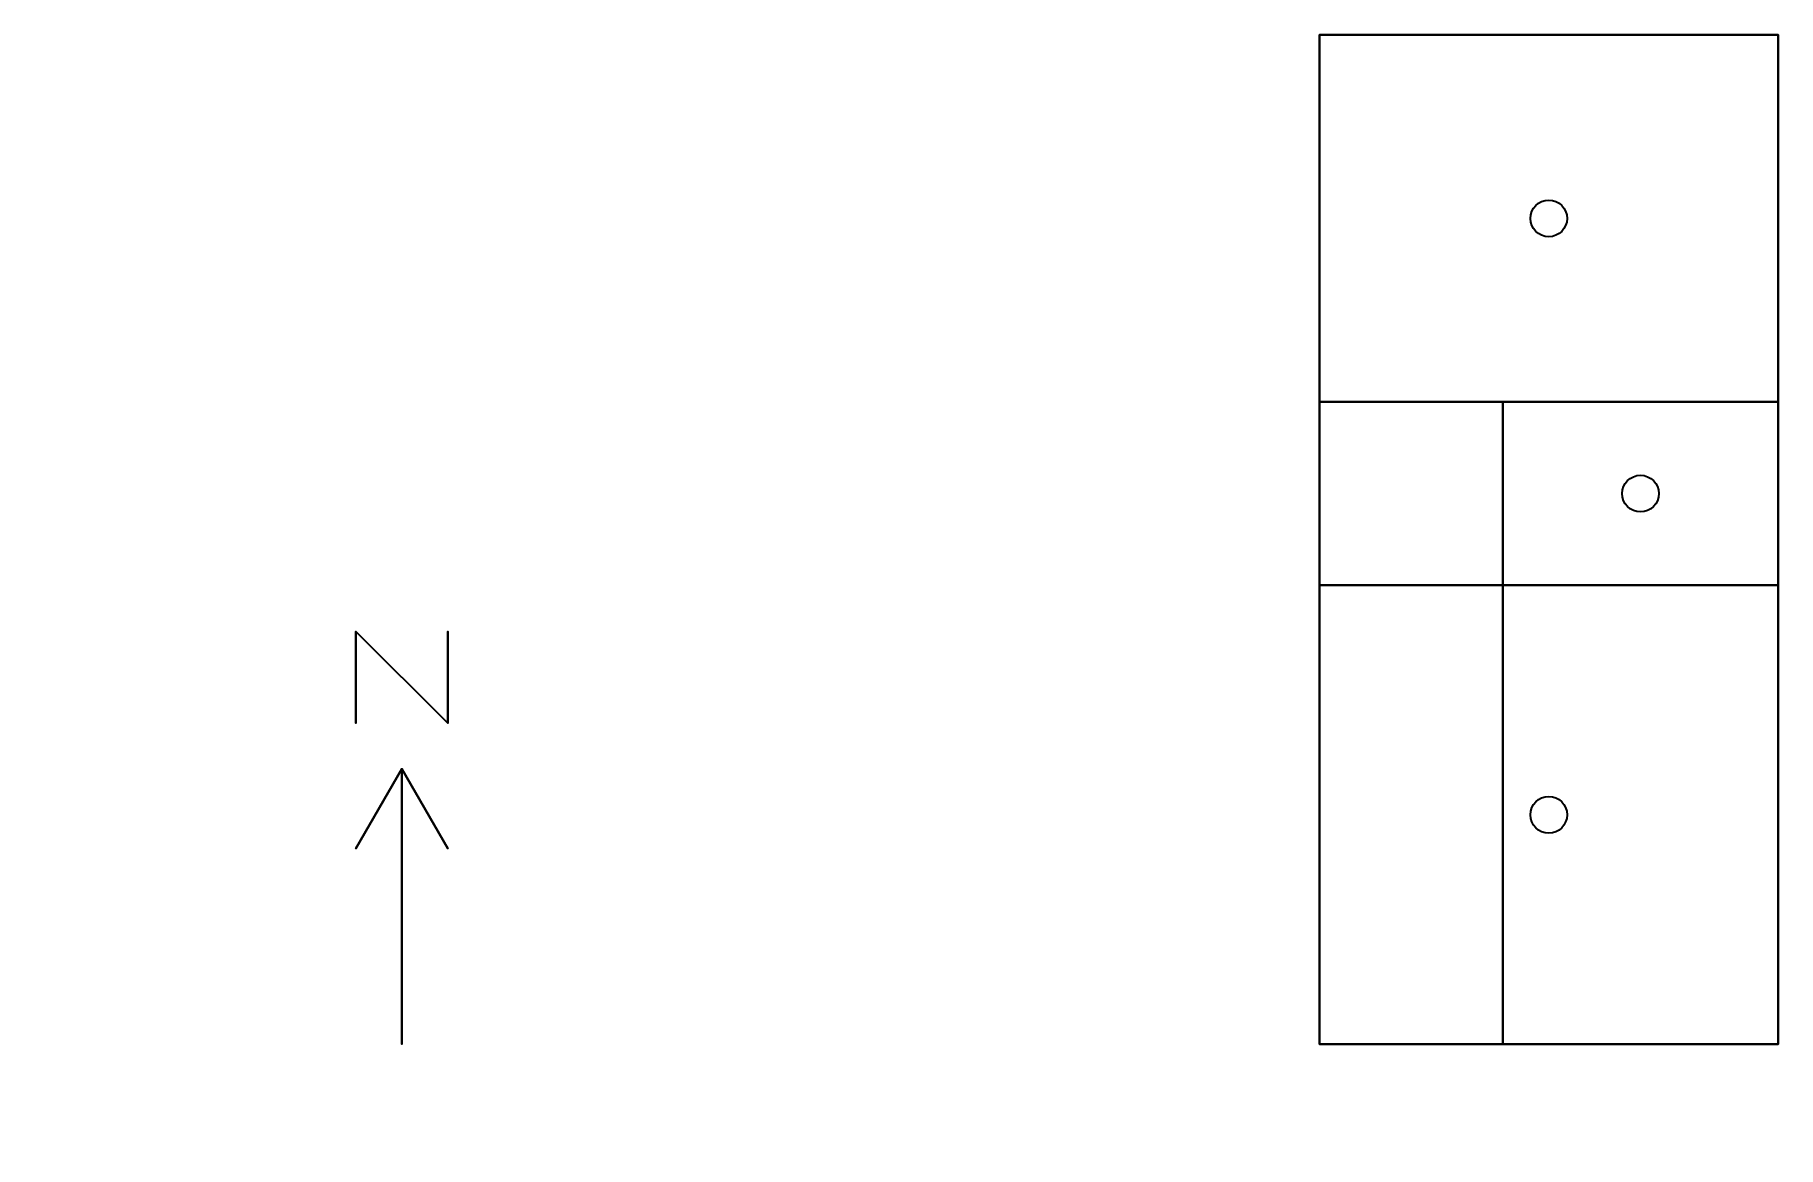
# Model space of a CAD drawing. Header units: metres. Extents: x -10.5 to 8.5, y -6.7 to 5.4.
import ezdxf

# ---------------------------------------------------------------- set-up
doc = ezdxf.new("R2010")
doc.units = ezdxf.units.M

msp = doc.modelspace()

# ---------------------------------------------------------------- linework, layer by layer
at = {"layer": '1', "color": 3}
for points in [[(-7, -1.125, 0.1), (-7, -1.125), (-7, -2.125), (-7, -2.125, 0.1)], [(-7, -1.125, 0.1), (-7, -1.125), (-6, -2.125), (-6, -2.125, 0.1)], [(-6, -1.125, 0.1), (-6, -1.125), (-6, -2.125), (-6, -2.125, 0.1)], [(-6.5, -2.625, 0.1), (-6.5, -2.625), (-7, -3.49103), (-7, -3.49103, 0.1)], [(-6.5, -2.625, 0.1), (-6.5, -2.625), (-6.5, -5.625), (-6.5, -5.625, 0.1)], [(-6.5, -2.625, 0.1), (-6.5, -2.625), (-6, -3.49103), (-6, -3.49103, 0.1)]]:
    msp.add_3dface(points, dxfattribs=at)
at = {"layer": 'BLOCCO1_ZONA1', "color": 10}
msp.add_circle((7, 0.376, 0.9), 0.2, dxfattribs=at)
msp.add_circle((7, 0.376, 0.9), 0.2, dxfattribs=at)
at = {"layer": 'BLOCCO1_ZONA1', "color": 43}
for points in [[(5.5, 1.375, 3.5), (5.5, 1.375), (5.5, -0.6229), (5.5, -0.6229, 3.5)], [(8.5, 1.375, 3.5), (8.5, 1.375), (5.5, 1.375), (5.5, 1.375, 3.5)], [(8.5, -0.6229, 3.5), (8.5, -0.6229), (8.5, 1.375), (8.5, 1.375, 3.5)], [(5.5, -0.6229, 3.5), (5.5, -0.6229), (8.5, -0.6229), (8.5, -0.6229, 3.5)]]:
    msp.add_3dface(points, dxfattribs=at)
at = {"layer": 'BLOCCO1_ZONA1', "color": 8}
msp.add_3dface([(8.5, 1.375), (8.5, -0.6229), (5.5, -0.6229), (5.5, 1.375)], dxfattribs=at)
at = {"layer": 'BLOCCO1_ZONA1', "color": 15}
msp.add_3dface([(5.5, 1.375, 3.5), (5.5, -0.6229, 3.5), (8.5, -0.6229, 3.5), (8.5, 1.375, 3.5)], dxfattribs=at)
at = {"layer": 'BLOCCO1_ZONA1', "color": 143}
msp.add_3dface([(8.5, -0.21223, 2.36), (8.5, -0.21223, 0.94), (8.5, 0.96434, 0.94), (8.5, 0.96434, 2.36)], dxfattribs=at)
at = {"layer": 'BLOCCO1_ZONA2', "color": 10}
msp.add_circle((6, 3.375, 0.9), 0.2, dxfattribs=at)
msp.add_circle((6, 3.375, 0.9), 0.2, dxfattribs=at)
at = {"layer": 'BLOCCO1_ZONA2', "color": 43}
for points in [[(8.5, 5.375, 3.5), (8.5, 5.375), (3.5, 5.375), (3.5, 5.375, 3.5)], [(3.5, 5.375, 3.5), (3.5, 5.375), (3.5, 1.375), (3.5, 1.375, 3.5)], [(8.5, 1.375, 3.5), (8.5, 1.375), (8.5, 5.375), (8.5, 5.375, 3.5)], [(3.5, 1.375, 3.5), (3.5, 1.375), (5.5, 1.375), (5.5, 1.375, 3.5)], [(5.5, 1.375, 3.5), (5.5, 1.375), (8.5, 1.375), (8.5, 1.375, 3.5)]]:
    msp.add_3dface(points, dxfattribs=at)
at = {"layer": 'BLOCCO1_ZONA2', "color": 8}
msp.add_3dface([(8.5, 5.375), (8.5, 1.375), (3.5, 1.375), (3.5, 5.375)], dxfattribs=at)
at = {"layer": 'BLOCCO1_ZONA2', "color": 15}
msp.add_3dface([(3.5, 5.375, 3.5), (3.5, 1.375, 3.5), (8.5, 1.375, 3.5), (8.5, 5.375, 3.5)], dxfattribs=at)
at = {"layer": 'BLOCCO1_ZONA2', "color": 143}
for points in [[(7.4263, 5.375, 2.36), (7.4263, 5.375, 0.94), (4.3562, 5.375, 0.94), (4.3562, 5.375, 2.36)], [(8.5, 2.0712, 2.36), (8.5, 2.0712, 0.94), (8.5, 4.4613, 0.94), (8.5, 4.4613, 2.36)]]:
    msp.add_3dface(points, dxfattribs=at)
at = {"layer": 'BLOCCO1_ZONA3', "color": 10}
msp.add_circle((6, -3.124, 0.9), 0.2, dxfattribs=at)
msp.add_circle((6, -3.124, 0.9), 0.2, dxfattribs=at)
at = {"layer": 'BLOCCO1_ZONA3', "color": 43}
for points in [[(5.5, 1.375, 3.5), (5.5, 1.375), (3.5, 1.375), (3.5, 1.375, 3.5)], [(3.5, 1.375, 3.5), (3.5, 1.375), (3.5, -5.625), (3.5, -5.625, 3.5)], [(5.5, -0.6229, 3.5), (5.5, -0.6229), (5.5, 1.375), (5.5, 1.375, 3.5)], [(8.5, -0.6229, 3.5), (8.5, -0.6229), (5.5, -0.6229), (5.5, -0.6229, 3.5)], [(8.5, -5.625, 3.5), (8.5, -5.625), (8.5, -0.6229), (8.5, -0.6229, 3.5)], [(3.5, -5.625, 3.5), (3.5, -5.625), (8.5, -5.625), (8.5, -5.625, 3.5)]]:
    msp.add_3dface(points, dxfattribs=at)
at = {"layer": 'BLOCCO1_ZONA3', "color": 8}
for points in [[(5.5, 1.375), (5.5, -0.6229), (3.5, -0.6229), (3.5, 1.375)], [(8.5, -0.6229), (8.5, -5.625), (3.5, -5.625), (3.5, -0.6229)]]:
    msp.add_3dface(points, dxfattribs=at)
at = {"layer": 'BLOCCO1_ZONA3', "color": 15}
for points in [[(3.5, 1.375, 3.5), (3.5, -5.625, 3.5), (5.5, -5.625, 3.5), (5.5, 1.375, 3.5)], [(5.5, -0.6229, 3.5), (5.5, -5.625, 3.5), (8.5, -5.625, 3.5), (8.5, -0.6229, 3.5)]]:
    msp.add_3dface(points, dxfattribs=at)
at = {"layer": 'BLOCCO1_ZONA3', "color": 143}
for points in [[(8.5, -4.55096, 2.36), (8.5, -4.55096, 0.94), (8.5, -1.47943, 0.94), (8.5, -1.47943, 2.36)], [(4.3562, -5.625, 2.36), (4.3562, -5.625, 0.94), (7.4263, -5.625, 0.94), (7.4263, -5.625, 2.36)]]:
    msp.add_3dface(points, dxfattribs=at)

doc.saveas('drawing.dxf')
